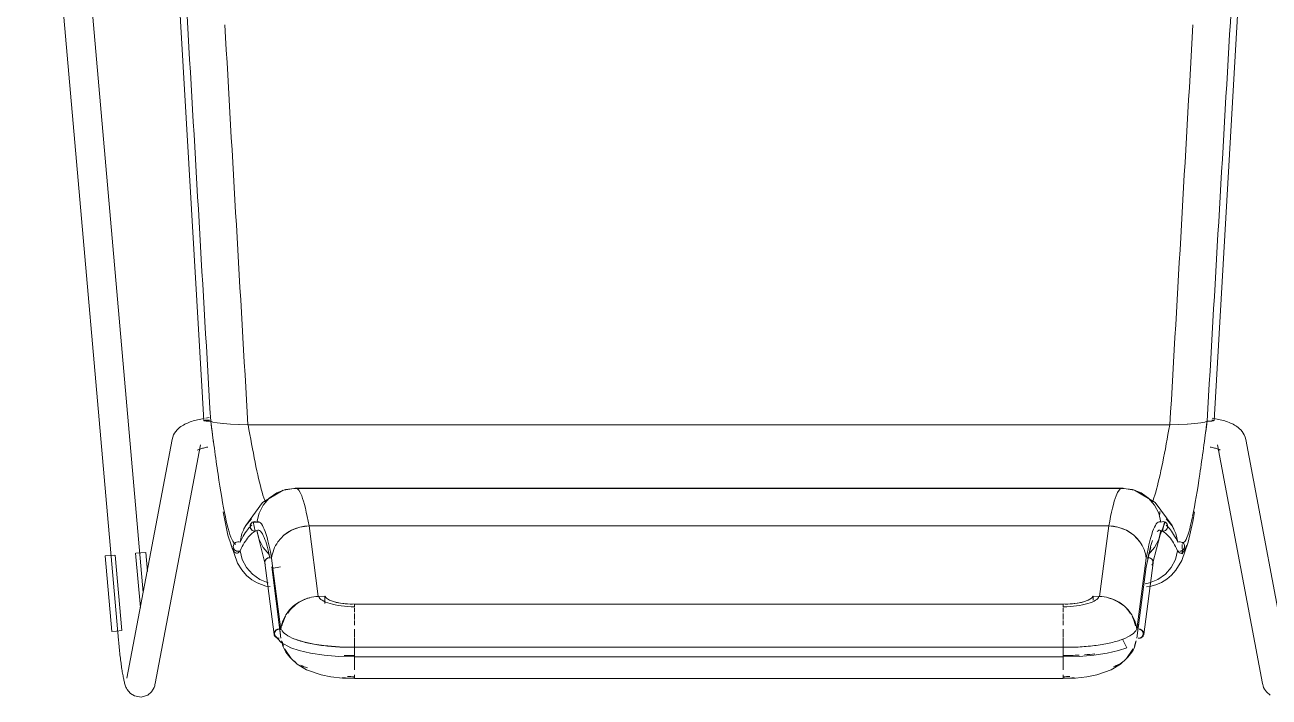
# Model space of a CAD drawing. Header units: millimetres. Extents: x 155927 to 295199, y -4084 to 97293.
# Drawn here: x 208528 to 209045, y 11464 to 11743 of the extents above; entities that cross this region are included whole.
import ezdxf

# ---------------------------------------------------------------- set-up
doc = ezdxf.new("R2010")
doc.units = ezdxf.units.MM
doc.header["$MEASUREMENT"] = 0
doc.layers.add('I-FURN', color=8, linetype='CONTINUOUS', lineweight=9)

msp = doc.modelspace()

# ---------------------------------------------------------------- linework, layer by layer
at = {"layer": 'I-FURN'}
for p, q in [((208527.78, 11930.76), (208566.73, 11487.43)), ((208577.03, 11507.3), (208539.74, 11931.81)), ((208582.93, 11910.63), (208602.21, 11578.72)), ((209041.74, 11910.63), (209022.45, 11578.72)), ((208597.13, 11578.36), (208597.73, 11578.56)), ((208597.73, 11578.56), (208598.35, 11578.74)), ((208598.35, 11578.74), (208598.98, 11578.91)), ((208598.98, 11578.91), (208599.62, 11579.07)), ((208599.62, 11579.07), (208600.28, 11579.23)), ((208600.28, 11579.23), (208600.95, 11579.37)), ((208600.95, 11579.37), (208601.63, 11579.5)), ((208601.63, 11579.5), (208602.32, 11579.63)), ((208602.21, 11578.72), (208602.28, 11578.78)), ((208602.29, 11578.67), (208602.21, 11578.72)), ((208602.28, 11578.78), (208602.22, 11578.72)), ((208602.22, 11578.72), (208602.29, 11578.67)), ((208602.46, 11578.83), (208602.28, 11578.78)), ((208602.28, 11578.78), (208602.46, 11578.83)), ((208602.29, 11578.67), (208602.48, 11578.62)), ((208602.48, 11578.62), (208602.29, 11578.67)), ((208602.75, 11578.87), (208602.46, 11578.83)), ((208602.46, 11578.83), (208602.75, 11578.87)), ((208602.48, 11578.62), (208602.78, 11578.58)), ((208602.78, 11578.57), (208602.48, 11578.62)), ((208603.13, 11578.9), (208602.75, 11578.87)), ((208602.75, 11578.87), (208603.13, 11578.9)), ((208602.78, 11578.58), (208603.17, 11578.54)), ((208603.16, 11578.54), (208602.78, 11578.57)), ((208603.02, 11579.75), (208603.74, 11579.85)), ((208603.58, 11578.93), (208603.13, 11578.9)), ((208603.13, 11578.9), (208603.58, 11578.93)), ((208603.62, 11578.52), (208603.16, 11578.54)), ((208603.17, 11578.54), (208603.62, 11578.52)), ((208604.08, 11578.94), (208603.58, 11578.93)), ((208603.58, 11578.93), (208604.07, 11578.94)), ((208603.62, 11578.52), (208604.11, 11578.51)), ((208604.11, 11578.51), (208603.62, 11578.52)), ((208603.74, 11579.85), (208604.47, 11579.95)), ((208604.07, 11578.94), (208604.57, 11578.93)), ((208604.57, 11578.93), (208604.08, 11578.94)), ((208604.11, 11578.51), (208604.61, 11578.52)), ((208604.61, 11578.52), (208604.11, 11578.51)), ((208604.61, 11578.52), (208605.08, 11578.53)), ((208605.08, 11578.53), (208604.61, 11578.52)), ((208605.98, 11578.13), (208605.08, 11578.53)), ((208605.08, 11578.53), (208605.98, 11578.13)), ((209019.58, 11578.53), (209018.68, 11578.13)), ((209018.68, 11578.13), (209019.58, 11578.53)), ((209019.58, 11578.53), (209020.05, 11578.52)), ((209020.05, 11578.52), (209019.58, 11578.53)), ((209020.05, 11578.52), (209020.55, 11578.51)), ((209020.55, 11578.51), (209020.05, 11578.52)), ((209020.55, 11578.51), (209021.04, 11578.52)), ((209021.05, 11578.52), (209020.55, 11578.51)), ((209021.04, 11578.52), (209021.5, 11578.54)), ((209021.5, 11578.54), (209021.05, 11578.52)), ((209021.5, 11578.54), (209021.88, 11578.58)), ((209021.89, 11578.57), (209021.5, 11578.54)), ((209021.91, 11578.87), (209021.53, 11578.9)), ((209021.53, 11578.9), (209021.91, 11578.87)), ((209022.34, 11579.63), (209021.64, 11579.75)), ((209021.88, 11578.58), (209022.18, 11578.62)), ((209022.19, 11578.62), (209021.89, 11578.57)), ((209022.2, 11578.83), (209021.91, 11578.87)), ((209021.91, 11578.87), (209022.2, 11578.83)), ((209023.04, 11579.5), (209022.34, 11579.63)), ((209022.45, 11578.72), (209022.38, 11578.78)), ((209022.39, 11578.78), (209022.45, 11578.72)), ((209023.72, 11579.37), (209023.04, 11579.5)), ((209024.39, 11579.23), (209023.72, 11579.37)), ((209025.04, 11579.07), (209024.39, 11579.23)), ((209025.69, 11578.91), (209025.04, 11579.07)), ((209026.32, 11578.74), (209025.69, 11578.91)), ((209026.93, 11578.56), (209026.32, 11578.74)), ((209027.54, 11578.36), (209026.93, 11578.56)), ((208589.65, 11572.76), (208590.08, 11573.55)), ((208590.08, 11573.55), (208590.57, 11574.24)), ((208590.57, 11574.24), (208591.08, 11574.83)), ((208591.08, 11574.83), (208591.6, 11575.35)), ((208591.6, 11575.35), (208592.13, 11575.8)), ((208592.13, 11575.8), (208592.66, 11576.21)), ((208592.66, 11576.21), (208593.2, 11576.56)), ((208593.2, 11576.56), (208593.74, 11576.89)), ((208593.74, 11576.89), (208594.27, 11577.18)), ((208594.27, 11577.18), (208594.82, 11577.45)), ((208594.82, 11577.45), (208595.38, 11577.7)), ((208595.38, 11577.7), (208595.95, 11577.94)), ((208595.95, 11577.94), (208596.54, 11578.16)), ((208596.54, 11578.16), (208597.13, 11578.36)), ((208607.72, 11577.77), (208605.98, 11578.13)), ((208605.98, 11578.13), (208607.73, 11577.77)), ((208610.19, 11577.46), (208607.73, 11577.77)), ((208607.73, 11577.77), (208610.23, 11577.45)), ((208613.28, 11577.22), (208610.22, 11577.45)), ((208610.23, 11577.45), (208613.33, 11577.22)), ((208616.8, 11577.06), (208613.33, 11577.22)), ((208613.33, 11577.22), (208616.86, 11577.06)), ((208620.55, 11577), (208616.86, 11577.06)), ((208616.86, 11577.06), (208620.63, 11577)), ((208620.63, 11577), (209004.03, 11577)), ((209004.03, 11577), (208620.63, 11577)), ((209004.03, 11577), (209007.8, 11577.06)), ((209007.8, 11577.06), (209004.11, 11577)), ((209007.8, 11577.06), (209011.34, 11577.22)), ((209011.34, 11577.22), (209007.86, 11577.06)), ((209011.34, 11577.22), (209014.44, 11577.45)), ((209014.44, 11577.45), (209011.38, 11577.22)), ((209014.44, 11577.45), (209016.93, 11577.77)), ((209016.93, 11577.77), (209014.47, 11577.46)), ((209016.93, 11577.77), (209018.68, 11578.13)), ((209018.68, 11578.13), (209016.94, 11577.77)), ((209028.13, 11578.16), (209027.54, 11578.36)), ((209028.71, 11577.94), (209028.13, 11578.16)), ((209029.28, 11577.7), (209028.71, 11577.94)), ((209029.84, 11577.45), (209029.28, 11577.7)), ((209030.39, 11577.18), (209029.84, 11577.45)), ((209030.93, 11576.89), (209030.39, 11577.18)), ((209031.47, 11576.56), (209030.93, 11576.89)), ((209032, 11576.21), (209031.47, 11576.56)), ((209032.54, 11575.8), (209032, 11576.21)), ((209033.07, 11575.35), (209032.54, 11575.8)), ((209033.59, 11574.83), (209033.07, 11575.35)), ((209034.1, 11574.24), (209033.59, 11574.83)), ((209034.58, 11573.55), (209034.1, 11574.24)), ((209035.02, 11572.76), (209034.58, 11573.55)), ((208589.02, 11570.88), (208570.21, 11471.58)), ((208582, 11469.35), (208600.81, 11568.64)), ((208589.02, 11570.88), (208589.28, 11571.86)), ((208589.28, 11571.86), (208589.65, 11572.76)), ((209023.85, 11568.64), (209042.66, 11469.35)), ((209035.38, 11571.86), (209035.02, 11572.76)), ((209035.64, 11570.88), (209035.38, 11571.86)), ((209054.45, 11471.58), (209035.64, 11570.88)), ((208599.59, 11566.41), (208599.62, 11566.43)), ((208599.62, 11566.43), (208599.69, 11566.47)), ((208599.69, 11566.47), (208599.78, 11566.52)), ((208599.78, 11566.52), (208599.93, 11566.59)), ((208599.93, 11566.59), (208600.13, 11566.68)), ((208600.13, 11566.68), (208600.36, 11566.77)), ((208600.36, 11566.77), (208600.63, 11566.88)), ((208600.63, 11566.88), (208600.93, 11566.98)), ((208600.93, 11566.98), (208601.27, 11567.09)), ((208601.27, 11567.09), (208601.63, 11567.2)), ((208601.63, 11567.2), (208602.03, 11567.31)), ((208602.03, 11567.31), (208602.45, 11567.41)), ((208602.45, 11567.41), (208602.89, 11567.52)), ((208602.89, 11567.52), (208603.36, 11567.62)), ((208603.36, 11567.62), (208603.86, 11567.71)), ((209021.3, 11567.62), (209020.81, 11567.71)), ((209021.77, 11567.52), (209021.3, 11567.62)), ((209022.22, 11567.41), (209021.77, 11567.52)), ((209022.64, 11567.31), (209022.22, 11567.41)), ((209023.03, 11567.2), (209022.64, 11567.31)), ((209023.4, 11567.09), (209023.03, 11567.2)), ((209023.73, 11566.98), (209023.4, 11567.09)), ((209024.04, 11566.88), (209023.73, 11566.98)), ((209024.31, 11566.77), (209024.04, 11566.88)), ((209024.54, 11566.68), (209024.31, 11566.77)), ((209024.73, 11566.59), (209024.54, 11566.68)), ((209024.89, 11566.52), (209024.73, 11566.59)), ((209024.97, 11566.47), (209024.89, 11566.52)), ((209025.05, 11566.43), (209024.97, 11566.47)), ((209025.07, 11566.41), (209025.05, 11566.43)), ((208635.29, 11549.79), (208626.64, 11544.67)), ((208632.58, 11548.67), (208629.44, 11546.5)), ((208629.45, 11546.49), (208632.58, 11548.66)), ((208635.44, 11549.86), (208632.26, 11548.49)), ((208636.15, 11550.03), (208632.58, 11548.67)), ((208632.58, 11548.66), (208636.15, 11550.02)), ((208640.48, 11550.65), (208635.44, 11549.86)), ((208636.15, 11550.02), (208639.94, 11550.5)), ((208639.94, 11550.5), (208636.15, 11550.03)), ((208639.94, 11550.5), (208984.72, 11550.5)), ((208984.72, 11550.5), (208639.94, 11550.5)), ((208679.39, 11550.66), (208640.48, 11550.66)), ((208984.19, 11550.66), (208679.39, 11550.66)), ((208984.19, 11550.65), (208989.22, 11549.86)), ((208984.72, 11550.5), (208988.51, 11550.02)), ((208988.52, 11550.03), (208984.72, 11550.5)), ((208988.51, 11550.02), (208992.08, 11548.66)), ((208992.09, 11548.67), (208988.52, 11550.03)), ((208989.22, 11549.86), (208992.4, 11548.49)), ((208989.38, 11549.79), (208998.03, 11544.67)), ((208992.08, 11548.66), (208995.22, 11546.49)), ((208995.22, 11546.5), (208992.09, 11548.67)), ((208626.64, 11544.67), (208619.65, 11535.14)), ((208626.93, 11543.62), (208625.18, 11540.23)), ((208625.19, 11540.23), (208626.94, 11543.61)), ((208629.44, 11546.5), (208626.93, 11543.62)), ((208626.94, 11543.61), (208629.45, 11546.49)), ((208997.73, 11543.62), (208995.22, 11546.5)), ((208995.22, 11546.49), (208997.73, 11543.61)), ((208999.48, 11540.23), (208997.73, 11543.62)), ((208997.73, 11543.61), (208999.48, 11540.23)), ((208998.03, 11544.67), (209005.01, 11535.14)), ((208610.32, 11540.81), (208612.23, 11531.15)), ((208622.11, 11537.9), (208619.7, 11535.06)), ((208619.71, 11535.06), (208622.11, 11537.9)), ((208625.18, 11540.23), (208624.29, 11536.51)), ((209000.38, 11536.51), (208999.48, 11540.23)), ((209002.56, 11537.9), (209004.95, 11535.06)), ((209004.96, 11535.06), (209002.56, 11537.9)), ((209013.61, 11536.74), (209014.34, 11540.81)), ((208619.7, 11535.06), (208618.06, 11531.74)), ((208618.07, 11531.73), (208619.71, 11535.06)), ((208619.65, 11535.14), (208618.76, 11533.39)), ((208621.45, 11534.76), (208621.52, 11535.25)), ((208621.51, 11535.25), (208621.45, 11534.76)), ((208621.52, 11534.27), (208621.45, 11534.76)), ((208621.45, 11534.76), (208621.51, 11534.27)), ((208621.7, 11535.71), (208621.51, 11535.25)), ((208621.51, 11534.27), (208621.7, 11533.81)), ((208621.52, 11535.25), (208621.71, 11535.71)), ((208621.71, 11533.81), (208621.52, 11534.27)), ((208622, 11536.11), (208621.7, 11535.71)), ((208621.7, 11533.81), (208622, 11533.4)), ((208621.71, 11535.71), (208622, 11536.11)), ((208622, 11533.41), (208621.71, 11533.81)), ((208622, 11536.11), (208622.38, 11536.43)), ((208622.38, 11536.43), (208622, 11536.11)), ((208622.38, 11533.09), (208622, 11533.41)), ((208622, 11533.4), (208622.38, 11533.09)), ((208622.38, 11536.43), (208622.83, 11536.63)), ((208622.83, 11536.63), (208622.38, 11536.43)), ((208622.83, 11532.89), (208622.38, 11533.09)), ((208622.38, 11533.09), (208622.83, 11532.89)), ((208625.36, 11536.53), (208622.48, 11536.48)), ((208622.77, 11536.61), (208623.61, 11532.72)), ((208622.83, 11536.63), (208623.32, 11536.71)), ((208623.32, 11536.71), (208622.83, 11536.63)), ((208623.32, 11532.81), (208622.83, 11532.89)), ((208622.83, 11532.89), (208623.32, 11532.8)), ((208623.32, 11536.71), (208623.82, 11536.67)), ((208623.82, 11536.67), (208623.32, 11536.71)), ((208623.82, 11532.85), (208623.32, 11532.81)), ((208623.32, 11532.8), (208623.82, 11532.84)), ((208623.82, 11536.67), (208624.29, 11536.51)), ((208624.29, 11536.51), (208623.82, 11536.67)), ((208624.29, 11533.01), (208623.82, 11532.85)), ((208623.82, 11532.84), (208624.29, 11533)), ((208624.29, 11533), (208625.18, 11529.29)), ((208624.65, 11531.16), (208624.32, 11533.02)), ((208638.66, 11533.11), (208635.55, 11531.03)), ((208642.21, 11534.43), (208638.66, 11533.11)), ((208645.98, 11534.9), (208642.21, 11534.43)), ((208649.84, 11505.63), (208645.98, 11534.9)), ((208645.98, 11534.9), (208978.69, 11534.9)), ((208978.69, 11534.9), (208645.98, 11534.9)), ((208978.69, 11534.9), (208974.83, 11505.63)), ((208982.46, 11534.43), (208978.69, 11534.9)), ((208986, 11533.11), (208982.46, 11534.43)), ((208989.12, 11531.03), (208986, 11533.11)), ((208999.48, 11529.29), (209000.38, 11533)), ((209000.02, 11531.16), (209002.19, 11536.48)), ((209000.37, 11536.51), (209000.84, 11536.67)), ((209000.84, 11532.85), (209000.37, 11533.01)), ((209000.85, 11536.67), (209000.38, 11536.51)), ((209000.38, 11533), (209000.85, 11532.84)), ((209000.84, 11536.67), (209001.34, 11536.71)), ((209001.34, 11532.81), (209000.84, 11532.85)), ((209001.34, 11536.71), (209000.85, 11536.67)), ((209000.85, 11532.84), (209001.34, 11532.8)), ((209001.05, 11532.72), (209001.89, 11536.61)), ((209001.34, 11536.71), (209001.83, 11536.63)), ((209001.84, 11536.63), (209001.34, 11536.71)), ((209001.83, 11532.89), (209001.34, 11532.81)), ((209001.34, 11532.8), (209001.84, 11532.89)), ((209001.83, 11536.63), (209002.28, 11536.43)), ((209002.28, 11533.09), (209001.83, 11532.89)), ((209002.29, 11536.43), (209001.84, 11536.63)), ((209001.84, 11532.89), (209002.29, 11533.09)), ((209002.28, 11536.43), (209002.67, 11536.11)), ((209002.67, 11533.41), (209002.28, 11533.09)), ((209002.67, 11536.11), (209002.29, 11536.43)), ((209002.29, 11533.09), (209002.67, 11533.4)), ((209002.67, 11536.11), (209002.96, 11535.71)), ((209002.96, 11535.71), (209002.67, 11536.11)), ((209002.96, 11533.81), (209002.67, 11533.41)), ((209002.67, 11533.4), (209002.96, 11533.81)), ((209002.96, 11535.71), (209003.15, 11535.25)), ((209003.15, 11535.25), (209002.96, 11535.71)), ((209003.15, 11534.27), (209002.96, 11533.81)), ((209002.96, 11533.81), (209003.15, 11534.27)), ((209003.15, 11535.25), (209003.21, 11534.76)), ((209003.22, 11534.76), (209003.15, 11535.25)), ((209003.21, 11534.76), (209003.15, 11534.27)), ((209003.15, 11534.27), (209003.22, 11534.76)), ((209004.95, 11535.06), (209006.59, 11531.73)), ((209006.6, 11531.74), (209004.96, 11535.06)), ((209005.01, 11535.14), (209005.9, 11533.39)), ((209011.72, 11528.22), (209013.61, 11536.74)), ((208612.23, 11531.15), (208616.22, 11519.43)), ((208614.51, 11526.83), (208614.45, 11526.34)), ((208614.46, 11526.34), (208614.52, 11526.82)), ((208614.7, 11527.29), (208614.51, 11526.83)), ((208614.52, 11526.82), (208614.7, 11527.28)), ((208614.7, 11527.28), (208614.99, 11527.69)), ((208614.98, 11527.69), (208614.7, 11527.29)), ((208615.36, 11528.01), (208614.98, 11527.69)), ((208614.99, 11527.69), (208615.37, 11528)), ((208615.81, 11528.21), (208615.36, 11528.01)), ((208615.37, 11528), (208615.82, 11528.21)), ((208616.3, 11528.3), (208615.81, 11528.21)), ((208615.82, 11528.21), (208616.31, 11528.3)), ((208616.8, 11528.27), (208616.3, 11528.3)), ((208616.31, 11528.3), (208616.81, 11528.27)), ((208617.28, 11528.12), (208616.8, 11528.27)), ((208616.81, 11528.27), (208617.28, 11528.12)), ((208618.06, 11531.74), (208617.28, 11528.12)), ((208617.28, 11528.12), (208618.07, 11531.73)), ((208627.61, 11519.54), (208624.65, 11531.16)), ((208625.18, 11529.29), (208626.93, 11525.9)), ((208635.55, 11531.03), (208633.06, 11528.29)), ((208991.61, 11528.29), (208989.12, 11531.03)), ((208997.05, 11519.54), (209000.02, 11531.16)), ((208997.73, 11525.9), (208999.48, 11529.29)), ((209006.59, 11531.73), (209007.39, 11528.12)), ((209007.39, 11528.12), (209006.6, 11531.74)), ((209007.39, 11528.12), (209007.86, 11528.27)), ((209007.86, 11528.27), (209007.39, 11528.12)), ((209007.86, 11528.27), (209008.36, 11528.3)), ((209008.36, 11528.3), (209007.86, 11528.27)), ((209008.36, 11528.3), (209008.85, 11528.21)), ((209008.85, 11528.21), (209008.36, 11528.3)), ((209008.85, 11528.21), (209009.3, 11528)), ((209009.3, 11528.01), (209008.85, 11528.21)), ((209009.04, 11520.59), (209011.72, 11528.22)), ((209009.41, 11523.39), (209009.22, 11527.24)), ((209009.68, 11527.69), (209009.3, 11528.01)), ((209009.3, 11528), (209009.68, 11527.69)), ((209009.68, 11527.69), (209009.97, 11527.28)), ((209009.97, 11527.29), (209009.68, 11527.69)), ((209010.15, 11526.83), (209009.97, 11527.29)), ((209009.97, 11527.28), (209010.15, 11526.82)), ((209010.21, 11526.34), (209010.15, 11526.83)), ((209010.15, 11526.82), (209010.21, 11526.34)), ((208561.16, 11522.45), (208563.2, 11522.63)), ((208563.92, 11491.04), (208561.16, 11522.45)), ((208563.2, 11522.63), (208565.26, 11522.81)), ((208568.15, 11491.41), (208565.39, 11522.82)), ((208573.84, 11523.57), (208575.82, 11500.96)), ((208573.96, 11523.58), (208576.02, 11523.76)), ((208576.02, 11523.76), (208578.07, 11523.94)), ((208578.76, 11516.04), (208578.07, 11523.94)), ((208614.45, 11526.34), (208614.53, 11525.85)), ((208614.53, 11525.85), (208614.46, 11526.34)), ((208614.73, 11525.4), (208614.53, 11525.85)), ((208614.53, 11525.85), (208614.72, 11525.4)), ((208614.72, 11525.4), (208615.02, 11525)), ((208615.03, 11525.01), (208614.73, 11525.4)), ((208615.02, 11525), (208615.41, 11524.7)), ((208615.41, 11524.7), (208615.03, 11525.01)), ((208615.87, 11524.51), (208615.41, 11524.7)), ((208615.41, 11524.7), (208615.87, 11524.5)), ((208616.36, 11524.43), (208615.87, 11524.51)), ((208615.87, 11524.5), (208616.36, 11524.43)), ((208616.86, 11524.47), (208616.36, 11524.43)), ((208616.36, 11524.43), (208616.86, 11524.47)), ((208617.33, 11524.64), (208616.86, 11524.47)), ((208616.86, 11524.47), (208617.33, 11524.64)), ((208617.33, 11524.64), (208618.23, 11521.01)), ((208626.93, 11525.9), (208629.44, 11523.02)), ((208628.97, 11521.64), (208628.52, 11521.45)), ((208629.46, 11521.72), (208628.97, 11521.64)), ((208629.96, 11521.68), (208629.46, 11521.72)), ((208634.27, 11491.83), (208630.43, 11521.53)), ((208990.39, 11491.83), (208994.24, 11521.53)), ((208995.47, 11523.49), (208994.09, 11517.2)), ((208995.2, 11521.72), (208994.71, 11521.68)), ((208995.69, 11521.64), (208995.2, 11521.72)), ((208995.22, 11523.02), (208997.73, 11525.9)), ((208996.22, 11525.93), (208995.47, 11523.49)), ((208996.15, 11521.45), (208995.69, 11521.64)), ((209006.43, 11521.01), (209007.33, 11524.64)), ((209007.8, 11524.47), (209007.33, 11524.64)), ((209007.33, 11524.64), (209007.81, 11524.47)), ((209008.24, 11523.71), (209009.41, 11523.39)), ((209008.8, 11524.51), (209008.3, 11524.43)), ((209008.3, 11524.43), (209008.8, 11524.5)), ((209009.25, 11524.7), (209008.8, 11524.51)), ((209008.8, 11524.5), (209009.25, 11524.7)), ((209009.64, 11525.01), (209009.25, 11524.7)), ((209009.25, 11524.7), (209009.64, 11525)), ((209009.94, 11525.4), (209009.64, 11525.01)), ((209009.64, 11525), (209009.94, 11525.4)), ((209010.13, 11525.85), (209009.94, 11525.4)), ((209009.94, 11525.4), (209010.14, 11525.85)), ((209010.21, 11526.34), (209010.13, 11525.85)), ((209010.14, 11525.85), (209010.21, 11526.34)), ((208616.22, 11519.43), (208618.03, 11516.61)), ((208618.03, 11516.61), (208620.02, 11514.36)), ((208618.23, 11521.01), (208619.97, 11517.69)), ((208619.97, 11517.69), (208622.45, 11514.86)), ((208627.65, 11520.32), (208627.58, 11519.85)), ((208627.58, 11519.85), (208627.65, 11519.39)), ((208627.6, 11519.62), (208631.45, 11489.84)), ((208627.84, 11520.76), (208627.65, 11520.32)), ((208627.65, 11519.39), (208627.84, 11518.94)), ((208628.14, 11521.15), (208627.84, 11520.76)), ((208628.52, 11521.45), (208628.14, 11521.15)), ((208630.45, 11517.98), (208634.29, 11488.29)), ((208630.57, 11517.2), (208634.06, 11517.89)), ((208990.37, 11488.29), (208994.22, 11517.98)), ((208993.21, 11489.84), (208997.07, 11519.62)), ((208996.53, 11521.15), (208996.15, 11521.45)), ((208996.82, 11520.76), (208996.53, 11521.15)), ((208996.53, 11518.56), (208996.83, 11518.94)), ((208997.01, 11520.32), (208996.82, 11520.76)), ((208996.83, 11518.94), (208997.01, 11519.39)), ((208997.08, 11519.85), (208997.01, 11520.32)), ((208997.01, 11519.39), (208997.08, 11519.85)), ((209002.21, 11514.86), (209004.69, 11517.69)), ((209004.69, 11517.69), (209006.43, 11521.01)), ((209004.8, 11514.52), (209006.54, 11516.48)), ((209006.54, 11516.48), (209009.04, 11520.59)), ((208620.02, 11514.36), (208622.19, 11512.58)), ((208622.19, 11512.58), (208624.46, 11511.24)), ((208622.45, 11514.86), (208625.54, 11512.69)), ((208624.46, 11511.24), (208628.06, 11509.95)), ((208625.54, 11512.69), (208629.05, 11511.28)), ((208995.61, 11511.29), (208993.87, 11510.92)), ((208993.87, 11510.92), (208995.61, 11511.28)), ((208995.61, 11511.28), (208999.13, 11512.69)), ((208998.26, 11510.43), (209000.63, 11511.46)), ((208999.13, 11512.69), (209002.21, 11514.86)), ((209000.63, 11511.46), (209002.82, 11512.83)), ((209002.82, 11512.83), (209004.8, 11514.52)), ((208628.06, 11509.95), (208629.84, 11509.72)), ((208994.33, 11509.62), (208995.75, 11509.77)), ((208995.75, 11509.77), (208998.26, 11510.43)), ((208652.55, 11505.69), (208649.84, 11505.63)), ((208652.55, 11505.69), (208652.55, 11502.69)), ((208653.19, 11504.83), (208652.55, 11505.69)), ((208654.54, 11504.05), (208653.19, 11504.83)), ((208656.53, 11503.37), (208654.54, 11504.05)), ((208659.02, 11502.86), (208656.53, 11503.37)), ((208661.87, 11502.55), (208659.02, 11502.86)), ((208664.91, 11502.44), (208661.87, 11502.55)), ((208959.76, 11502.44), (208664.91, 11502.44)), ((208664.91, 11502.38), (208959.76, 11502.38)), ((208664.91, 11499.11), (208664.91, 11500.85)), ((208962.8, 11502.55), (208959.76, 11502.44)), ((208959.76, 11500.85), (208959.76, 11499.11)), ((208965.65, 11502.86), (208962.8, 11502.55)), ((208968.14, 11503.37), (208965.65, 11502.86)), ((208970.12, 11504.05), (208968.14, 11503.37)), ((208971.47, 11504.83), (208970.12, 11504.05)), ((208972.11, 11505.69), (208971.47, 11504.83)), ((208972.11, 11504.03), (208972.11, 11505.69)), ((208974.83, 11505.63), (208972.11, 11505.69)), ((208664.91, 11496.06), (208664.91, 11498.53)), ((208959.76, 11498.53), (208959.76, 11496.06)), ((208565.96, 11491.22), (208563.92, 11491.04)), ((208568.02, 11491.4), (208565.96, 11491.22)), ((208634.14, 11489.48), (208633.52, 11494.25)), ((208664.91, 11493.7), (208664.91, 11495.54)), ((208664.91, 11488.51), (208664.91, 11492.07)), ((208959.76, 11495.54), (208959.76, 11493.7)), ((208959.76, 11492.07), (208959.76, 11488.51)), ((208990.96, 11492.83), (208991.14, 11494.26)), ((208566.74, 11487.28), (208566.73, 11487.43)), ((208566.81, 11486.52), (208566.74, 11487.28)), ((208566.88, 11485.77), (208566.81, 11486.52)), ((208566.95, 11485.03), (208566.88, 11485.77)), ((208634.36, 11486.44), (208631.81, 11489.35)), ((208638.48, 11484.26), (208634.36, 11486.44)), ((208640.24, 11487.8), (208643.67, 11486.71)), ((208643.67, 11486.71), (208648.11, 11485.74)), ((208648.11, 11485.74), (208652.12, 11485.15)), ((208664.91, 11488.32), (208664.91, 11484.51)), ((208664.91, 11484.51), (208664.91, 11488.32)), ((208959.76, 11484.51), (208959.76, 11488.32)), ((208959.76, 11488.32), (208959.76, 11484.51)), ((208986.19, 11484.26), (208984.43, 11487.8)), ((208567.03, 11484.28), (208566.95, 11485.03)), ((208567.1, 11483.54), (208567.03, 11484.28)), ((208567.18, 11482.81), (208567.1, 11483.54)), ((208567.26, 11482.08), (208567.18, 11482.81)), ((208567.34, 11481.36), (208567.26, 11482.08)), ((208567.43, 11480.66), (208567.34, 11481.36)), ((208567.51, 11479.96), (208567.43, 11480.66)), ((208635.94, 11483.65), (208635.84, 11483.85)), ((208638.61, 11479.76), (208635.94, 11483.65)), ((208641.93, 11483.1), (208638.48, 11484.26)), ((208646.62, 11482), (208641.93, 11483.1)), ((208652.24, 11481.16), (208646.62, 11482)), ((208652.12, 11485.15), (208658.68, 11484.61)), ((208658.36, 11480.67), (208652.24, 11481.16)), ((208664.91, 11480.57), (208658.36, 11480.67)), ((208658.68, 11484.61), (208664.91, 11484.54)), ((208959.76, 11484.54), (208664.91, 11484.54)), ((208664.91, 11480.58), (208664.91, 11484.53)), ((208664.91, 11484.53), (208664.91, 11484.43)), ((208664.91, 11484.43), (208664.91, 11484.2)), ((208664.91, 11484.2), (208664.91, 11483.87)), ((208664.91, 11483.87), (208664.91, 11483.45)), ((208664.91, 11483.45), (208664.91, 11482.98)), ((208664.91, 11482.98), (208664.91, 11482.48)), ((208664.91, 11482.48), (208664.91, 11481.99)), ((208664.91, 11481.99), (208664.91, 11481.54)), ((208664.91, 11481.54), (208664.91, 11481.15)), ((208664.91, 11481.15), (208664.91, 11480.84)), ((208664.91, 11480.84), (208664.91, 11480.64)), ((208664.91, 11480.82), (208664.91, 11477.79)), ((208664.91, 11477.8), (208664.91, 11480.82)), ((208664.91, 11480.64), (208664.91, 11480.57)), ((208664.91, 11480.57), (208959.76, 11480.57)), ((208959.76, 11484.43), (208959.76, 11480.58)), ((208959.76, 11484.2), (208959.76, 11484.43)), ((208959.76, 11483.87), (208959.76, 11484.2)), ((208959.76, 11483.45), (208959.76, 11483.87)), ((208959.76, 11482.98), (208959.76, 11483.45)), ((208959.76, 11482.48), (208959.76, 11482.98)), ((208959.76, 11481.99), (208959.76, 11482.48)), ((208959.76, 11481.54), (208959.76, 11481.99)), ((208959.76, 11481.15), (208959.76, 11481.54)), ((208959.76, 11480.84), (208959.76, 11481.15)), ((208959.76, 11480.64), (208959.76, 11480.84)), ((208959.76, 11477.79), (208959.76, 11480.82)), ((208959.76, 11480.82), (208959.76, 11477.8)), ((208959.76, 11480.57), (208966.3, 11480.67)), ((208959.76, 11480.57), (208959.76, 11480.64)), ((208966.3, 11480.67), (208972.42, 11481.16)), ((208972.42, 11481.16), (208978.04, 11482)), ((208978.04, 11482), (208982.73, 11483.1)), ((208982.73, 11483.1), (208986.19, 11484.26)), ((208986.05, 11479.76), (208988.73, 11483.65)), ((208988.73, 11483.65), (208988.83, 11483.85)), ((208567.6, 11479.27), (208567.51, 11479.96)), ((208567.68, 11478.59), (208567.6, 11479.27)), ((208567.77, 11477.93), (208567.68, 11478.59)), ((208567.86, 11477.28), (208567.77, 11477.93)), ((208567.95, 11476.65), (208567.86, 11477.28)), ((208568.04, 11476.03), (208567.95, 11476.65)), ((208568.13, 11475.42), (208568.04, 11476.03)), ((208568.22, 11474.84), (208568.13, 11475.42)), ((208641.09, 11477.46), (208638.61, 11479.76)), ((208644.97, 11475.07), (208641.09, 11477.46)), ((208651.02, 11472.95), (208644.97, 11475.07)), ((208664.91, 11475.06), (208664.91, 11477.64)), ((208959.76, 11477.64), (208959.76, 11475.06)), ((208973.65, 11472.95), (208979.69, 11475.07)), ((208979.69, 11475.07), (208983.58, 11477.46)), ((208983.58, 11477.46), (208986.05, 11479.76)), ((208568.32, 11474.27), (208568.22, 11474.84)), ((208568.41, 11473.72), (208568.32, 11474.27)), ((208568.5, 11473.19), (208568.41, 11473.72)), ((208568.6, 11472.67), (208568.5, 11473.19)), ((208568.69, 11472.18), (208568.6, 11472.67)), ((208568.79, 11471.7), (208568.69, 11472.18)), ((208568.88, 11471.24), (208568.79, 11471.7)), ((208568.98, 11470.8), (208568.88, 11471.24)), ((208569.08, 11470.37), (208568.98, 11470.8)), ((208569.19, 11469.95), (208569.08, 11470.37)), ((208569.29, 11469.55), (208569.19, 11469.95)), ((208655.05, 11472.16), (208651.02, 11472.95)), ((208659.88, 11471.65), (208655.05, 11472.16)), ((208664.91, 11471.54), (208659.88, 11471.65)), ((208664.91, 11471.55), (208664.91, 11473.03)), ((208664.91, 11471.71), (208664.91, 11471.54)), ((208664.91, 11471.54), (208959.76, 11471.54)), ((208959.76, 11473.03), (208959.76, 11471.55)), ((208959.76, 11471.54), (208959.76, 11471.71)), ((208959.76, 11471.54), (208964.79, 11471.65)), ((208964.79, 11471.65), (208969.61, 11472.16)), ((208969.61, 11472.16), (208973.65, 11472.95)), ((208569.41, 11469.16), (208569.29, 11469.55)), ((208569.53, 11468.76), (208569.41, 11469.16)), ((208569.68, 11468.36), (208569.53, 11468.76)), ((208569.84, 11467.93), (208569.68, 11468.36)), ((208570.06, 11467.45), (208569.84, 11467.93)), ((208570.36, 11466.89), (208570.06, 11467.45)), ((208570.84, 11466.19), (208570.36, 11466.89)), ((208571.7, 11465.28), (208570.84, 11466.19)), ((208573.35, 11464.24), (208571.7, 11465.28)), ((208578.86, 11464.59), (208580.44, 11465.91)), ((208580.44, 11465.91), (208581.19, 11467)), ((208581.19, 11467), (208581.56, 11467.8)), ((208581.56, 11467.8), (208581.78, 11468.42)), ((208581.78, 11468.42), (208581.91, 11468.93)), ((208581.91, 11468.93), (208582, 11469.35)), ((209042.75, 11468.93), (209042.66, 11469.35)), ((209042.89, 11468.42), (209042.75, 11468.93)), ((209043.1, 11467.8), (209042.89, 11468.42)), ((209043.48, 11467), (209043.1, 11467.8)), ((209044.22, 11465.91), (209043.48, 11467)), ((209045.8, 11464.59), (209044.22, 11465.91)), ((208576.11, 11463.76), (208573.35, 11464.24)), ((208578.86, 11464.59), (208576.11, 11463.76))]:
    msp.add_line(p, q, dxfattribs=at)
for centre, major_axis, ratio, start_param, end_param in [((208646.11, 11519.84), (-15.78, 0), 0.955139, 4.720632, 5.68731), ((208978.56, 11519.84), (-15.78, 0), 0.955139, 3.737469, 4.704147), ((208646.11, 11519.84), (-15.78, 0), 0.955139, 5.687432, 5.928979), ((208978.56, 11519.84), (-15.78, 0), 0.955139, 3.495799, 3.737346), ((208629.55, 11519.85), (-1.96, 0), 0.955139, 4.501447, 6.790779), ((208646.11, 11519.84), (-15.78, 0), 0.955139, 5.929149, 6.170649), ((208978.56, 11519.84), (-15.78, 0), 0.955139, 3.254129, 3.495629), ((208995.12, 11519.85), (-1.96, 0), 0.955139, 2.379629, 4.923331), ((208664.91, 11487.29), (0, -15.75), 0.000004, 3.431839, 3.614078), ((208959.76, 11487.29), (0, -15.75), 0.000004, 2.669107, 2.851347), ((208664.91, 11475.81), (-12.4, 0), 0.287441, 1.332781, 1.570796), ((208959.76, 11475.81), (12.4, 0), 0.287441, 4.712389, 4.932602)]:
    msp.add_ellipse(centre, major_axis=major_axis, ratio=ratio, start_param=start_param, end_param=end_param, dxfattribs=at)
for points in [[(208605.08, 11578.53), (208601.86, 11633.77), (208595.42, 11744.36), (208588.98, 11855.13), (208585.76, 11910.53)], [(209019.58, 11578.53), (209022.8, 11633.77), (209029.24, 11744.36), (209035.68, 11855.13), (209038.9, 11910.53)], [(208620.55, 11577), (208617.36, 11632.36), (208614.16, 11687.78), (208610.97, 11743.25)], [(209013.7, 11743.25), (209010.5, 11687.78), (209007.31, 11632.36), (209004.11, 11577)], [(208605.1, 11578.52), (208605.48, 11575.46), (208605.87, 11572.37), (208606.26, 11569.32)], [(209019.57, 11578.52), (209019.17, 11575.4), (209018.78, 11572.24), (209018.38, 11569.12)], [(208640.48, 11550.65), (208640.3, 11550.65), (208640.12, 11550.6), (208639.94, 11550.5)], [(208984.72, 11550.5), (208984.55, 11550.6), (208984.37, 11550.65), (208984.19, 11550.65)], [(208624.29, 11536.51), (208625.31, 11537.06), (208627.36, 11535.09), (208629.41, 11527.03), (208630.43, 11521.53)], [(209000.37, 11536.51), (208999.35, 11537.06), (208997.3, 11535.09), (208995.26, 11527.03), (208994.24, 11521.53)], [(208999.98, 11540.98), (208999.93, 11540.51), (208999.87, 11540.04), (208999.82, 11539.58)], [(209000.37, 11533.01), (208999.83, 11533.3), (208999.29, 11533.16), (208998.74, 11532.59)], [(208996.84, 11528.85), (208996.18, 11526.96), (208995.52, 11524.15), (208994.86, 11521.11)], [(208649.84, 11505.63), (208648.54, 11505.59), (208646.04, 11505.23), (208642.44, 11503.81), (208639.29, 11501.62), (208636.77, 11498.78), (208635, 11495.44), (208634.42, 11493.07), (208634.27, 11491.83)], [(208664.91, 11501.31), (208661.12, 11501.37), (208653.72, 11502.34), (208650.34, 11504.5), (208650.08, 11505.62)], [(208656.53, 11503.33), (208658.58, 11502.78), (208661.3, 11502.49), (208664.07, 11502.4)], [(208974.58, 11505.61), (208974.45, 11505.06), (208973.51, 11503.96), (208970.19, 11502.56), (208965.39, 11501.6), (208961.65, 11501.34), (208959.76, 11501.31)], [(208960.6, 11502.39), (208963.38, 11502.44), (208965.92, 11502.8), (208968.14, 11503.33)], [(208990.39, 11491.83), (208990.24, 11493.07), (208989.66, 11495.44), (208987.9, 11498.78), (208985.37, 11501.62), (208982.22, 11503.81), (208978.62, 11505.23), (208976.12, 11505.59), (208974.83, 11505.63)], [(208634.73, 11493.34), (208635.05, 11494.73), (208635.55, 11496.1), (208636.25, 11497.35)], [(208988.41, 11497.34), (208989.1, 11496.08), (208989.51, 11494.72), (208989.84, 11493.33)], [(208633.51, 11492.01), (208633.68, 11492.02), (208633.85, 11492.02), (208634.01, 11491.98)], [(208664.91, 11484.51), (208662.56, 11484.46), (208657.91, 11484.54), (208651.05, 11485.17), (208644.91, 11486.28), (208639.84, 11487.81), (208636.14, 11489.7), (208634.83, 11491.11), (208634.48, 11491.84)], [(208990.19, 11491.84), (208989.84, 11491.11), (208988.53, 11489.7), (208986.06, 11488.44), (208984.6, 11487.87)], [(208635.36, 11484.95), (208635.11, 11485.57), (208634.96, 11486.23), (208634.82, 11486.88)], [(208989.92, 11486.95), (208989.77, 11486.27), (208989.56, 11485.59), (208989.31, 11484.94)], [(208664.91, 11481.11), (208663.48, 11481.08), (208662.06, 11481.09), (208660.64, 11481.12)], [(208966.36, 11481.21), (208964.18, 11481.1), (208961.98, 11481.07), (208959.76, 11481.11)], [(208972.91, 11481.79), (208971.5, 11481.61), (208970.05, 11481.44), (208968.57, 11481.33)], [(208642.52, 11477.02), (208643.41, 11476.59), (208644.33, 11476.18), (208645.3, 11475.95)], [(208664.91, 11471.63), (208663.19, 11471.62), (208661.52, 11471.7), (208659.94, 11471.85)], [(208964.36, 11471.82), (208962.89, 11471.69), (208961.34, 11471.62), (208959.76, 11471.63)]]:
    msp.add_open_spline(points, degree=3, dxfattribs=at)
for points, knots in [([(208605.08, 11578.53), (208606.1, 11570.98), (208608.13, 11555.77), (208611.18, 11537.33), (208613.62, 11529.03), (208615.04, 11527.43), (208615.45, 11527.24)], [0, 0, 0, 0, 0.25, 0.5, 0.75, 0.8499412, 0.8499412, 0.8499412, 0.8499412]), ([(209019.58, 11578.53), (209018.57, 11570.98), (209016.56, 11555.95), (209014.55, 11543.77), (209013.56, 11539.02)], [0, 0, 0, 0, 0.25, 0.494112, 0.494112, 0.494112, 0.494112]), ([(208627.93, 11544.73), (208627.44, 11545.88), (208625.98, 11550.12), (208623.55, 11560.84), (208621.61, 11571.62), (208620.63, 11577)], [0.375, 0.375, 0.375, 0.375, 0.5, 0.75, 1, 1, 1, 1]), ([(209004.03, 11577), (209003.06, 11571.62), (209001.11, 11560.84), (208998.68, 11550.12), (208997.22, 11545.88), (208996.73, 11544.73)], [0, 0, 0, 0, 0.25, 0.5, 0.625, 0.625, 0.625, 0.625]), ([(208645.98, 11534.9), (208644.97, 11540.63), (208643.14, 11548.27), (208641.31, 11550.66), (208640.48, 11550.65)], [0, 0, 0, 0, 0.5, 0.9107154, 0.9107154, 0.9107154, 0.9107154]), ([(208984.19, 11550.65), (208983.36, 11550.66), (208981.53, 11548.27), (208979.69, 11540.63), (208978.69, 11534.9)], [0.0892847, 0.0892847, 0.0892847, 0.0892847, 0.5, 1, 1, 1, 1]), ([(209013.48, 11538.68), (209012.47, 11533.87), (209011.04, 11528.35), (209009.62, 11527.98), (209009.22, 11528.01)], [0.5, 0.5, 0.5, 0.5, 0.75, 0.8499411, 0.8499411, 0.8499411, 0.8499411]), ([(208617.28, 11528.12), (208618.45, 11530.53), (208620.07, 11533.19), (208621.7, 11534.86), (208622.16, 11535.25)], [0, 0, 0, 0, 0.5, 0.696307, 0.696307, 0.696307, 0.696307]), ([(208617.33, 11524.64), (208618.49, 11527.04), (208620.58, 11530.47), (208622.68, 11532.25), (208623.61, 11532.72)], [0, 0, 0, 0, 0.5, 0.9025379, 0.9025379, 0.9025379, 0.9025379]), ([(208624.29, 11533.01), (208625.31, 11533.55), (208627.13, 11531.82), (208628.94, 11525.34), (208629.74, 11521.62)], [0, 0, 0, 0, 0.5, 0.8877852, 0.8877852, 0.8877852, 0.8877852]), ([(209007.33, 11524.64), (209006.17, 11527.04), (209004.08, 11530.47), (209001.99, 11532.25), (209001.05, 11532.72)], [0, 0, 0, 0, 0.5, 0.9025383, 0.9025383, 0.9025383, 0.9025383]), ([(209007.39, 11528.12), (209006.22, 11530.53), (209004.59, 11533.19), (209002.96, 11534.86), (209002.5, 11535.25)], [0, 0, 0, 0, 0.5, 0.6963068, 0.6963068, 0.6963068, 0.6963068]), ([(208613.48, 11527.06), (208613.74, 11526.34), (208615.02, 11523.31), (208616.31, 11523.08), (208617.33, 11524.64)], [0.6866019, 0.6866019, 0.6866019, 0.6866019, 0.75, 1, 1, 1, 1]), ([(209011.11, 11526.84), (209010.87, 11526.21), (209009.62, 11523.31), (209008.36, 11523.08), (209007.33, 11524.64)], [0.6929173, 0.6929173, 0.6929173, 0.6929173, 0.75, 1, 1, 1, 1]), ([(208637.11, 11498.71), (208638.54, 11500.76), (208641.48, 11503.27), (208645.06, 11504.83), (208646.3, 11505.08)], [-0.6666667, -0.6666667, -0.6666667, -0.6666667, -0.3333333, -0.1666667, -0.1666667, -0.1666667, -0.1666667]), ([(208978.36, 11505.07), (208979.6, 11504.75), (208983.12, 11503.32), (208986.42, 11500.86), (208987.56, 11498.71)], [-0.8333333, -0.8333333, -0.8333333, -0.8333333, -0.6666667, -0.3333333, -0.3333333, -0.3333333, -0.3333333]), ([(208634.27, 11491.83), (208634.13, 11491.89), (208633.92, 11491.96), (208633.63, 11492), (208633.35, 11492.01), (208633.05, 11491.97), (208632.76, 11491.89), (208632.49, 11491.78), (208632.18, 11491.58), (208631.86, 11491.28), (208631.62, 11490.91), (208631.49, 11490.55), (208631.44, 11490.24), (208631.44, 11489.97), (208631.47, 11489.7), (208631.54, 11489.46), (208631.66, 11489.21), (208631.85, 11488.91), (208632.17, 11488.6), (208632.57, 11488.38), (208632.92, 11488.28), (208633.18, 11488.24), (208633.35, 11488.24), (208633.42, 11488.24)], [0, 0, 0, 0, 0.0555556, 0.0833333, 0.1111111, 0.1666667, 0.1944444, 0.2222222, 0.2777778, 0.3333333, 0.3888889, 0.4444444, 0.4791667, 0.5138889, 0.5486111, 0.5833333, 0.6180556, 0.6527778, 0.7222222, 0.7916667, 0.8263889, 0.8611111, 0.8888889, 0.8888889, 0.8888889, 0.8888889]), ([(208633.51, 11488.26), (208633.35, 11488.26), (208633.06, 11488.3), (208632.67, 11488.44), (208632.26, 11488.7), (208631.8, 11489.22), (208631.55, 11490.08), (208631.78, 11490.88), (208632.18, 11491.41), (208632.56, 11491.72), (208632.86, 11491.87), (208633.02, 11491.92)], [-0.875, -0.875, -0.875, -0.875, -0.8125, -0.765625, -0.71875, -0.625, -0.5, -0.375, -0.3125, -0.25, -0.1875, -0.1875, -0.1875, -0.1875]), ([(208991.64, 11491.92), (208991.76, 11491.88), (208991.99, 11491.78), (208992.41, 11491.5), (208992.86, 11490.96), (208993.11, 11490.08), (208992.88, 11489.3), (208992.49, 11488.79), (208992.11, 11488.49), (208991.65, 11488.31), (208991.25, 11488.26), (208991.02, 11488.25), (208990.95, 11488.26)], [-0.8125, -0.8125, -0.8125, -0.8125, -0.765625, -0.71875, -0.625, -0.5, -0.375, -0.3125, -0.25, -0.1875, -0.125, -0.1003613, -0.1003613, -0.1003613, -0.1003613]), ([(208990.96, 11488.28), (208990.98, 11488.27), (208991.08, 11488.26), (208991.31, 11488.23), (208991.61, 11488.26), (208991.9, 11488.33), (208992.17, 11488.42), (208992.49, 11488.61), (208992.81, 11488.89), (208993.04, 11489.25), (208993.18, 11489.6), (208993.22, 11489.91), (208993.23, 11490.18), (208993.19, 11490.45), (208993.12, 11490.7), (208993.01, 11490.95), (208992.82, 11491.26), (208992.49, 11491.59), (208992.09, 11491.83), (208991.74, 11491.94), (208991.48, 11491.99), (208991.32, 11492.01), (208991.25, 11492.01)], [0.0736662, 0.0736662, 0.0736662, 0.0736662, 0.0833333, 0.1111111, 0.1666667, 0.1944444, 0.2222222, 0.2777778, 0.3333333, 0.3888889, 0.4444444, 0.4791667, 0.5138889, 0.5486111, 0.5833333, 0.6180556, 0.6527778, 0.7222222, 0.7916667, 0.8263889, 0.8611111, 0.8888889, 0.8888889, 0.8888889, 0.8888889]), ([(208634.48, 11487.17), (208634.65, 11486.4), (208635.21, 11484.5), (208636.77, 11481.64), (208638.78, 11479.45), (208640.16, 11478.45), (208640.56, 11478.18)], [0.0592823, 0.0592823, 0.0592823, 0.0592823, 0.1666667, 0.3333333, 0.5, 0.565028, 0.565028, 0.565028, 0.565028]), ([(208984.43, 11487.8), (208983.01, 11487.26), (208979.68, 11486.26), (208973.61, 11485.17), (208966.76, 11484.54), (208962.1, 11484.46), (208959.76, 11484.51)], [0.3397465, 0.3397465, 0.3397465, 0.3397465, 0.5, 0.6666667, 0.8333333, 0.9999948, 0.9999948, 0.9999948, 0.9999948]), ([(208985.26, 11479.03), (208986.21, 11479.82), (208987.88, 11481.63), (208989.48, 11484.45), (208989.95, 11486.36), (208990.1, 11487.1)], [0.5, 0.5, 0.5, 0.5, 0.6666667, 0.8333333, 0.9365189, 0.9365189, 0.9365189, 0.9365189]), ([(208980.63, 11476.38), (208981.14, 11476.56), (208982.49, 11477.13), (208983.75, 11477.87), (208984.47, 11478.4)], [0.260519, 0.260519, 0.260519, 0.260519, 0.3333333, 0.4544474, 0.4544474, 0.4544474, 0.4544474])]:
    msp.add_open_spline(points, degree=3, knots=knots, dxfattribs=at)

doc.saveas('drawing.dxf')
